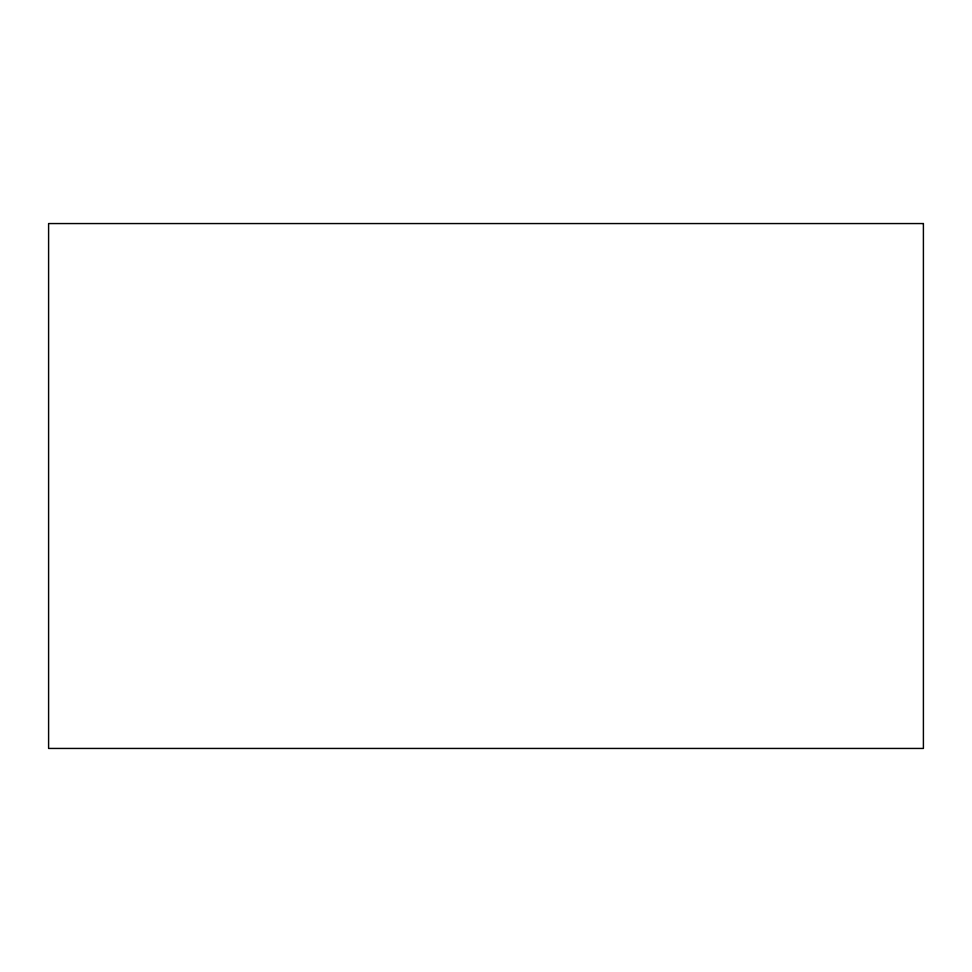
<?xml version="1.0" encoding="UTF-8"?>
<svg xmlns="http://www.w3.org/2000/svg" width="972" height="972" viewBox="0 0 972 972"><rect width="100%" height="100%" fill="white"/><g stroke="black" fill="none" stroke-linecap="round" stroke-linejoin="round"><path stroke-width="1.46" d="M923.4 223.56L48.6 223.56L48.6 748.44L923.4 748.44L923.4 223.56"/></g></svg>
